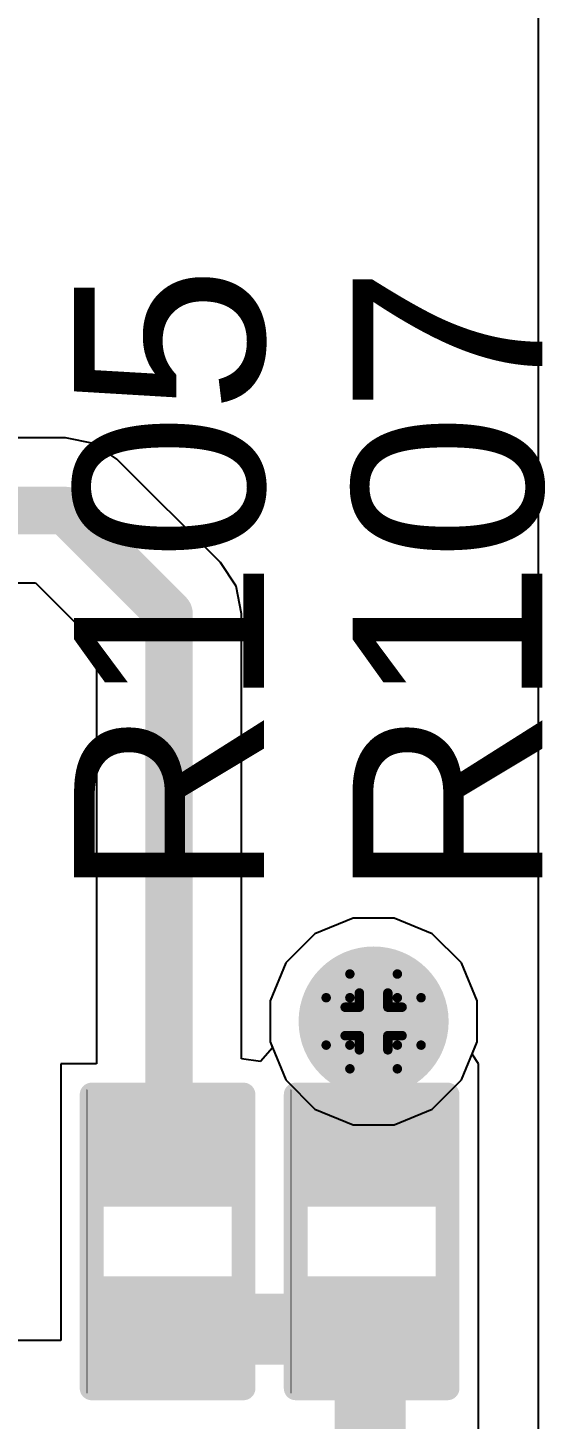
# Model space of a CAD drawing. Header units: inches. Extents: x -3 to 5259, y -3 to 5282.
# Drawn here: x 112.07 to 114.84, y 33.41 to 40.86 of the extents above; entities that cross this region are included whole.
import ezdxf

# ---------------------------------------------------------------- set-up
doc = ezdxf.new("R2010")
doc.units = ezdxf.units.IN
for name, color, linetype in [('Bottom Layer', 5, 'Continuous'), ('Bottom Solder', 6, 'Continuous'), ('Drill Drawing', 1, 'Continuous'), ('Layer 1', 16, 'Continuous'), ('Layer 2', 76, 'Continuous'), ('Top Layer', 1, 'Continuous'), ('Top Overlay', 2, 'Continuous'), ('Top Paste', 8, 'Continuous'), ('Top Solder', 216, 'Continuous'), ('Via Holes', 16, 'Continuous')]:
    doc.layers.add(name, color=color, linetype=linetype)
doc.styles.add('Arial', font='', dxfattribs={"height": 0.2})
doc.styles.get('Arial').set_extended_font_data('Arial')

# ---------------------------------------------------------------- blocks, each defined once
blk = doc.blocks.new('R___0402_53')
at = {"layer": 'Top Layer'}
for points in [[(-0.6985, -0.3175), (-0.6985, 0.3174999999999999), (-0.2413000000000001, 0.3175), (-0.2412999999999999, -0.3174999999999999)], [(0.2413000000000001, -0.3175), (0.2412999999999999, 0.3174999999999999), (0.6985, 0.3175), (0.6985, -0.3174999999999999)]]:
    blk.add_hatch(color=1, dxfattribs=at).paths.add_polyline_path(points)
at = {"layer": 'Top Paste'}
for points in [[(-0.6985, -0.3175), (-0.6985, 0.3174999999999999), (-0.2413000000000001, 0.3175), (-0.2412999999999999, -0.3174999999999999)], [(0.2413000000000001, -0.3175), (0.2412999999999999, 0.3174999999999999), (0.6985, 0.3175), (0.6985, -0.3174999999999999)]]:
    blk.add_hatch(color=8, dxfattribs=at).paths.add_polyline_path(points)
at = {"layer": 'Top Solder'}
for points in [[(-0.75350116, -0.3725011600000001), (-0.75350116, 0.3725011599999999), (-0.18629884, 0.3725011600000001), (-0.1862988399999999, -0.3725011599999999)], [(0.18629884, -0.3725011600000001), (0.1862988399999999, 0.3725011599999999), (0.75350116, 0.3725011600000001), (0.75350116, -0.3725011599999999)]]:
    blk.add_hatch(color=216, dxfattribs=at).paths.add_polyline_path(points)
at = {"layer": 'Top Overlay'}
for points in [[(-0.7874, -0.4064, 0.127, 0.127, 0), (-0.7874, 0.4064, 0.127, 0.127, 0)], [(0.7874, 0.4064, 0.127, 0.127, 0), (-0.7874, 0.4064, 0.127, 0.127, 0)], [(0.7874, -0.4064, 0.127, 0.127, 0), (0.7874, 0.4064, 0.127, 0.127, 0)], [(0.7874, -0.4064, 0.127, 0.127, 0), (-0.7874, -0.4064, 0.127, 0.127, 0)], [(0.8128, -0.4318, 0.0032258, 0.0032258, 0), (-0.8128, -0.4318, 0.0032258, 0.0032258, 0)]]:
    blk.add_lwpolyline(points, format="xyseb", dxfattribs=at)
for points in [[(-0.8191499999999999, 0.4064, 0.0635, 0.0635, 1), (-0.7556499999999999, 0.4064, 0.0635, 0.0635, 1)], [(-0.8191499999999999, 0.4064, 0.0635, 0.0635, 1), (-0.7556499999999999, 0.4064, 0.0635, 0.0635, 1)], [(0.7556499999999999, 0.4064, 0.0635, 0.0635, 1), (0.8191499999999999, 0.4064, 0.0635, 0.0635, 1)], [(0.7556499999999999, 0.4064, 0.0635, 0.0635, 1), (0.8191499999999999, 0.4064, 0.0635, 0.0635, 1)], [(-0.8191499999999999, -0.4064, 0.0635, 0.0635, 1), (-0.7556499999999999, -0.4064, 0.0635, 0.0635, 1)], [(-0.8191499999999999, -0.4064, 0.0635, 0.0635, 1), (-0.7556499999999999, -0.4064, 0.0635, 0.0635, 1)], [(0.7556499999999999, -0.4064, 0.0635, 0.0635, 1), (0.8191499999999999, -0.4064, 0.0635, 0.0635, 1)], [(0.7556499999999999, -0.4064, 0.0635, 0.0635, 1), (0.8191499999999999, -0.4064, 0.0635, 0.0635, 1)], [(-0.81360518, -0.4318, 0.0016129, 0.0016129, 1), (-0.8119948199999999, -0.4318, 0.0016129, 0.0016129, 1)], [(0.8119948199999999, -0.4318, 0.0016129, 0.0016129, 1), (0.81360518, -0.4318, 0.0016129, 0.0016129, 1)]]:
    blk.add_lwpolyline(points, format="xyseb", close=True, dxfattribs=at)
blk = doc.blocks.new('R___0402_55')
at = {"layer": 'Top Layer'}
for points in [[(-0.6985, -0.3175), (-0.6985, 0.3174999999999999), (-0.2413000000000001, 0.3175), (-0.2412999999999999, -0.3174999999999999)], [(0.2413000000000001, -0.3175), (0.2412999999999999, 0.3174999999999999), (0.6985, 0.3175), (0.6985, -0.3174999999999999)]]:
    blk.add_hatch(color=1, dxfattribs=at).paths.add_polyline_path(points)
at = {"layer": 'Top Paste'}
for points in [[(-0.6985, -0.3175), (-0.6985, 0.3174999999999999), (-0.2413000000000001, 0.3175), (-0.2412999999999999, -0.3174999999999999)], [(0.2413000000000001, -0.3175), (0.2412999999999999, 0.3174999999999999), (0.6985, 0.3175), (0.6985, -0.3174999999999999)]]:
    blk.add_hatch(color=8, dxfattribs=at).paths.add_polyline_path(points)
at = {"layer": 'Top Solder'}
for points in [[(-0.75350116, -0.3725011600000001), (-0.75350116, 0.3725011599999999), (-0.18629884, 0.3725011600000001), (-0.1862988399999999, -0.3725011599999999)], [(0.18629884, -0.3725011600000001), (0.1862988399999999, 0.3725011599999999), (0.75350116, 0.3725011600000001), (0.75350116, -0.3725011599999999)]]:
    blk.add_hatch(color=216, dxfattribs=at).paths.add_polyline_path(points)
at = {"layer": 'Top Overlay'}
for points in [[(-0.7874, -0.4064, 0.127, 0.127, 0), (-0.7874, 0.4064, 0.127, 0.127, 0)], [(0.7874, 0.4064, 0.127, 0.127, 0), (-0.7874, 0.4064, 0.127, 0.127, 0)], [(0.7874, -0.4064, 0.127, 0.127, 0), (0.7874, 0.4064, 0.127, 0.127, 0)], [(0.7874, -0.4064, 0.127, 0.127, 0), (-0.7874, -0.4064, 0.127, 0.127, 0)], [(0.8128, -0.4318, 0.0032258, 0.0032258, 0), (-0.8128, -0.4318, 0.0032258, 0.0032258, 0)]]:
    blk.add_lwpolyline(points, format="xyseb", dxfattribs=at)
for points in [[(-0.8191499999999999, 0.4064, 0.0635, 0.0635, 1), (-0.7556499999999999, 0.4064, 0.0635, 0.0635, 1)], [(-0.8191499999999999, 0.4064, 0.0635, 0.0635, 1), (-0.7556499999999999, 0.4064, 0.0635, 0.0635, 1)], [(0.7556499999999999, 0.4064, 0.0635, 0.0635, 1), (0.8191499999999999, 0.4064, 0.0635, 0.0635, 1)], [(0.7556499999999999, 0.4064, 0.0635, 0.0635, 1), (0.8191499999999999, 0.4064, 0.0635, 0.0635, 1)], [(-0.8191499999999999, -0.4064, 0.0635, 0.0635, 1), (-0.7556499999999999, -0.4064, 0.0635, 0.0635, 1)], [(-0.8191499999999999, -0.4064, 0.0635, 0.0635, 1), (-0.7556499999999999, -0.4064, 0.0635, 0.0635, 1)], [(0.7556499999999999, -0.4064, 0.0635, 0.0635, 1), (0.8191499999999999, -0.4064, 0.0635, 0.0635, 1)], [(0.7556499999999999, -0.4064, 0.0635, 0.0635, 1), (0.8191499999999999, -0.4064, 0.0635, 0.0635, 1)], [(-0.81360518, -0.4318, 0.0016129, 0.0016129, 1), (-0.8119948199999999, -0.4318, 0.0016129, 0.0016129, 1)], [(0.8119948199999999, -0.4318, 0.0016129, 0.0016129, 1), (0.81360518, -0.4318, 0.0016129, 0.0016129, 1)]]:
    blk.add_lwpolyline(points, format="xyseb", close=True, dxfattribs=at)

msp = doc.modelspace()

# ---------------------------------------------------------------- hatches: boundary and pattern name
at = {"layer": 'Bottom Layer'}
h = msp.add_hatch(color=5, dxfattribs=at)
edge = h.paths.add_edge_path()
edge.add_arc((113.92510616, 35.5402261), 0.2999994, 0, 360)
at = {"layer": 'Bottom Solder'}
h = msp.add_hatch(color=6, dxfattribs=at)
edge = h.paths.add_edge_path()
edge.add_arc((113.92510616, 35.5402261), 0.4015993999999999, 0, 360)
at = {"layer": 'Layer 1'}
h = msp.add_hatch(color=16, dxfattribs=at)
edge = h.paths.add_edge_path()
edge.add_arc((113.92510616, 35.5402261), 0.2999994, 0, 360)
at = {"layer": 'Layer 2'}
h = msp.add_hatch(color=76, dxfattribs=at)
edge = h.paths.add_edge_path()
edge.add_arc((113.92510616, 35.5402261), 0.2999994, 0, 360)
at = {"layer": 'Top Layer'}
h = msp.add_hatch(color=1, dxfattribs=at)
edge = h.paths.add_edge_path()
edge.add_arc((113.92510616, 35.5402261), 0.2999994, 0, 360)
at = {"layer": 'Top Solder'}
h = msp.add_hatch(color=216, dxfattribs=at)
edge = h.paths.add_edge_path()
edge.add_arc((113.92510616, 35.5402261), 0.4015993999999999, 0, 360)
at = {"layer": 'Via Holes'}
h = msp.add_hatch(color=7, dxfattribs=at)
edge = h.paths.add_edge_path()
edge.add_arc((113.92510616, 35.5402261), 0.1499997, 0, 360)

# ---------------------------------------------------------------- linework, layer by layer
at = {"layer": 'Bottom Layer'}
msp.add_line((114.808, 29.10455698), (114.808, 79.3242), dxfattribs=at)
at = {"layer": 'Drill Drawing'}
for points in [[(113.79810616, 35.6672261, 0.0508, 0.0508, 0), (113.79810616, 35.7942261, 0.0508, 0.0508, 0)], [(113.79810616, 35.7942261, 0.0508, 0.0508, 0), (114.05210616, 35.7942261, 0.0508, 0.0508, 0)], [(114.05210616, 35.6672261, 0.0508, 0.0508, 0), (114.05210616, 35.7942261, 0.0508, 0.0508, 0)], [(113.84890616, 35.6164261, 0.0508, 0.0508, 0), (113.84890616, 35.6926261, 0.0508, 0.0508, 0)], [(113.84890616, 35.6926261, 0.0508, 0.0508, 0), (114.00130616, 35.6926261, 0.0508, 0.0508, 0)], [(114.00130616, 35.6164261, 0.0508, 0.0508, 0), (114.00130616, 35.6926261, 0.0508, 0.0508, 0)], [(113.67110616, 35.4132261, 0.0508, 0.0508, 0), (113.67110616, 35.6672261, 0.0508, 0.0508, 0)], [(113.67110616, 35.6672261, 0.0508, 0.0508, 0), (113.79810616, 35.6672261, 0.0508, 0.0508, 0)], [(113.77270616, 35.4640261, 0.0508, 0.0508, 0), (113.77270616, 35.6164261, 0.0508, 0.0508, 0)], [(113.77270616, 35.6164261, 0.0508, 0.0508, 0), (113.84890616, 35.6164261, 0.0508, 0.0508, 0)], [(114.00130616, 35.6164261, 0.0508, 0.0508, 0), (114.07750616, 35.6164261, 0.0508, 0.0508, 0)], [(114.05210616, 35.6672261, 0.0508, 0.0508, 0), (114.17910616, 35.6672261, 0.0508, 0.0508, 0)], [(114.07750616, 35.4640261, 0.0508, 0.0508, 0), (114.07750616, 35.6164261, 0.0508, 0.0508, 0)], [(114.17910616, 35.4132261, 0.0508, 0.0508, 0), (114.17910616, 35.6672261, 0.0508, 0.0508, 0)], [(113.67110616, 35.4132261, 0.0508, 0.0508, 0), (113.79810616, 35.4132261, 0.0508, 0.0508, 0)], [(113.77270616, 35.4640261, 0.0508, 0.0508, 0), (113.84890616, 35.4640261, 0.0508, 0.0508, 0)], [(113.79810616, 35.2862261, 0.0508, 0.0508, 0), (113.79810616, 35.4132261, 0.0508, 0.0508, 0)], [(113.84890616, 35.3878261, 0.0508, 0.0508, 0), (113.84890616, 35.4640261, 0.0508, 0.0508, 0)], [(114.00130616, 35.4640261, 0.0508, 0.0508, 0), (114.07750616, 35.4640261, 0.0508, 0.0508, 0)], [(114.00130616, 35.3878261, 0.0508, 0.0508, 0), (114.00130616, 35.4640261, 0.0508, 0.0508, 0)], [(114.05210616, 35.4132261, 0.0508, 0.0508, 0), (114.17910616, 35.4132261, 0.0508, 0.0508, 0)], [(114.05210616, 35.2862261, 0.0508, 0.0508, 0), (114.05210616, 35.4132261, 0.0508, 0.0508, 0)], [(113.84890616, 35.3878261, 0.0508, 0.0508, 0), (114.00130616, 35.3878261, 0.0508, 0.0508, 0)], [(113.79810616, 35.2862261, 0.0508, 0.0508, 0), (114.05210616, 35.2862261, 0.0508, 0.0508, 0)]]:
    msp.add_lwpolyline(points, format="xyseb", dxfattribs=at)
for points in [[(113.78540616, 35.7942261, 0.0254, 0.0254, 1), (113.81080616, 35.7942261, 0.0254, 0.0254, 1)], [(113.78540616, 35.7942261, 0.0254, 0.0254, 1), (113.81080616, 35.7942261, 0.0254, 0.0254, 1)], [(114.03940616, 35.7942261, 0.0254, 0.0254, 1), (114.06480616, 35.7942261, 0.0254, 0.0254, 1)], [(114.03940616, 35.7942261, 0.0254, 0.0254, 1), (114.06480616, 35.7942261, 0.0254, 0.0254, 1)], [(113.83620616, 35.6926261, 0.0254, 0.0254, 1), (113.86160616, 35.6926261, 0.0254, 0.0254, 1)], [(113.83620616, 35.6926261, 0.0254, 0.0254, 1), (113.86160616, 35.6926261, 0.0254, 0.0254, 1)], [(113.98860616, 35.6926261, 0.0254, 0.0254, 1), (114.01400616, 35.6926261, 0.0254, 0.0254, 1)], [(113.98860616, 35.6926261, 0.0254, 0.0254, 1), (114.01400616, 35.6926261, 0.0254, 0.0254, 1)], [(113.65840616, 35.6672261, 0.0254, 0.0254, 1), (113.68380616, 35.6672261, 0.0254, 0.0254, 1)], [(113.65840616, 35.6672261, 0.0254, 0.0254, 1), (113.68380616, 35.6672261, 0.0254, 0.0254, 1)], [(113.76000616, 35.6164261, 0.0254, 0.0254, 1), (113.78540616, 35.6164261, 0.0254, 0.0254, 1)], [(113.76000616, 35.6164261, 0.0254, 0.0254, 1), (113.78540616, 35.6164261, 0.0254, 0.0254, 1)], [(113.78540616, 35.6672261, 0.0254, 0.0254, 1), (113.81080616, 35.6672261, 0.0254, 0.0254, 1)], [(113.78540616, 35.6672261, 0.0254, 0.0254, 1), (113.81080616, 35.6672261, 0.0254, 0.0254, 1)], [(113.83620616, 35.6164261, 0.0254, 0.0254, 1), (113.86160616, 35.6164261, 0.0254, 0.0254, 1)], [(113.83620616, 35.6164261, 0.0254, 0.0254, 1), (113.86160616, 35.6164261, 0.0254, 0.0254, 1)], [(113.98860616, 35.6164261, 0.0254, 0.0254, 1), (114.01400616, 35.6164261, 0.0254, 0.0254, 1)], [(113.98860616, 35.6164261, 0.0254, 0.0254, 1), (114.01400616, 35.6164261, 0.0254, 0.0254, 1)], [(114.03940616, 35.6672261, 0.0254, 0.0254, 1), (114.06480616, 35.6672261, 0.0254, 0.0254, 1)], [(114.03940616, 35.6672261, 0.0254, 0.0254, 1), (114.06480616, 35.6672261, 0.0254, 0.0254, 1)], [(114.06480616, 35.6164261, 0.0254, 0.0254, 1), (114.09020616, 35.6164261, 0.0254, 0.0254, 1)], [(114.06480616, 35.6164261, 0.0254, 0.0254, 1), (114.09020616, 35.6164261, 0.0254, 0.0254, 1)], [(114.16640616, 35.6672261, 0.0254, 0.0254, 1), (114.19180616, 35.6672261, 0.0254, 0.0254, 1)], [(114.16640616, 35.6672261, 0.0254, 0.0254, 1), (114.19180616, 35.6672261, 0.0254, 0.0254, 1)], [(113.65840616, 35.4132261, 0.0254, 0.0254, 1), (113.68380616, 35.4132261, 0.0254, 0.0254, 1)], [(113.65840616, 35.4132261, 0.0254, 0.0254, 1), (113.68380616, 35.4132261, 0.0254, 0.0254, 1)], [(113.76000616, 35.4640261, 0.0254, 0.0254, 1), (113.78540616, 35.4640261, 0.0254, 0.0254, 1)], [(113.76000616, 35.4640261, 0.0254, 0.0254, 1), (113.78540616, 35.4640261, 0.0254, 0.0254, 1)], [(113.78540616, 35.4132261, 0.0254, 0.0254, 1), (113.81080616, 35.4132261, 0.0254, 0.0254, 1)], [(113.78540616, 35.4132261, 0.0254, 0.0254, 1), (113.81080616, 35.4132261, 0.0254, 0.0254, 1)], [(113.83620616, 35.4640261, 0.0254, 0.0254, 1), (113.86160616, 35.4640261, 0.0254, 0.0254, 1)], [(113.83620616, 35.4640261, 0.0254, 0.0254, 1), (113.86160616, 35.4640261, 0.0254, 0.0254, 1)], [(113.98860616, 35.4640261, 0.0254, 0.0254, 1), (114.01400616, 35.4640261, 0.0254, 0.0254, 1)], [(113.98860616, 35.4640261, 0.0254, 0.0254, 1), (114.01400616, 35.4640261, 0.0254, 0.0254, 1)], [(114.03940616, 35.4132261, 0.0254, 0.0254, 1), (114.06480616, 35.4132261, 0.0254, 0.0254, 1)], [(114.03940616, 35.4132261, 0.0254, 0.0254, 1), (114.06480616, 35.4132261, 0.0254, 0.0254, 1)], [(114.06480616, 35.4640261, 0.0254, 0.0254, 1), (114.09020616, 35.4640261, 0.0254, 0.0254, 1)], [(114.06480616, 35.4640261, 0.0254, 0.0254, 1), (114.09020616, 35.4640261, 0.0254, 0.0254, 1)], [(114.16640616, 35.4132261, 0.0254, 0.0254, 1), (114.19180616, 35.4132261, 0.0254, 0.0254, 1)], [(114.16640616, 35.4132261, 0.0254, 0.0254, 1), (114.19180616, 35.4132261, 0.0254, 0.0254, 1)], [(113.83620616, 35.3878261, 0.0254, 0.0254, 1), (113.86160616, 35.3878261, 0.0254, 0.0254, 1)], [(113.83620616, 35.3878261, 0.0254, 0.0254, 1), (113.86160616, 35.3878261, 0.0254, 0.0254, 1)], [(113.98860616, 35.3878261, 0.0254, 0.0254, 1), (114.01400616, 35.3878261, 0.0254, 0.0254, 1)], [(113.98860616, 35.3878261, 0.0254, 0.0254, 1), (114.01400616, 35.3878261, 0.0254, 0.0254, 1)], [(113.78540616, 35.2862261, 0.0254, 0.0254, 1), (113.81080616, 35.2862261, 0.0254, 0.0254, 1)], [(113.78540616, 35.2862261, 0.0254, 0.0254, 1), (113.81080616, 35.2862261, 0.0254, 0.0254, 1)], [(114.03940616, 35.2862261, 0.0254, 0.0254, 1), (114.06480616, 35.2862261, 0.0254, 0.0254, 1)], [(114.03940616, 35.2862261, 0.0254, 0.0254, 1), (114.06480616, 35.2862261, 0.0254, 0.0254, 1)]]:
    msp.add_lwpolyline(points, format="xyseb", close=True, dxfattribs=at)
at = {"layer": 'Layer 2'}
for p, q in [((113.81490826, 36.09422549999999), (113.6112917, 36.0098848)), ((114.03530406, 36.09422549999999), (113.81490826, 36.09422549999999)), ((114.23892062, 36.0098848), (114.03530406, 36.09422549999999)), ((113.6112917, 36.0098848), (113.45544746, 35.85404055999999)), ((114.39476486, 35.85404055999999), (114.23892062, 36.0098848)), ((113.45544746, 35.85404055999999), (113.37110676, 35.65042399999999)), ((114.47910556, 35.65042399999999), (114.39476486, 35.85404055999999)), ((113.37110676, 35.65042399999999), (113.37110676, 35.4300282)), ((114.47910556, 35.4300282), (114.47910556, 35.65042399999999)), ((113.37110676, 35.4300282), (113.45544746, 35.22641164)), ((114.39476486, 35.22641164), (114.47910556, 35.4300282)), ((113.45544746, 35.22641164), (113.6112917, 35.07056739999999)), ((114.23892062, 35.07056739999999), (114.39476486, 35.22641164)), ((113.6112917, 35.07056739999999), (113.81490826, 34.9862267)), ((114.03530406, 34.9862267), (114.23892062, 35.07056739999999)), ((113.81490826, 34.9862267), (114.03530406, 34.9862267))]:
    msp.add_line(p, q, dxfattribs=at)
at = {"layer": 'Top Layer'}
for p, q in [((112.27633374, 38.66681116), (109.77516018, 38.66681116)), ((112.42499232, 38.63724048), (112.27633374, 38.66681116)), ((112.5510195, 38.55303186), (112.42499232, 38.63724048)), ((113.1050189, 37.99903246), (112.5510195, 38.55303186)), ((113.18922752, 37.87300527999999), (113.1050189, 37.99903246)), ((109.77516018, 37.88988104), (112.11542728, 37.88988104)), ((112.11542728, 37.88988104), (112.44186808, 37.56344024)), ((113.2187982, 37.7243467), (113.18922752, 37.87300527999999)), ((113.2187982, 35.3389311), (113.2187982, 37.7243467)), ((112.44186808, 37.56344024), (112.44186808, 35.31359714)), ((113.81490826, 36.09422549999999), (113.6112917, 36.0098848)), ((114.03530406, 36.09422549999999), (113.81490826, 36.09422549999999)), ((114.23892062, 36.0098848), (114.03530406, 36.09422549999999)), ((113.6112917, 36.0098848), (113.45544746, 35.85404055999999)), ((114.39476486, 35.85404055999999), (114.23892062, 36.0098848)), ((113.45544746, 35.85404055999999), (113.37110676, 35.65042399999999)), ((114.47910556, 35.65042399999999), (114.39476486, 35.85404055999999)), ((113.37110676, 35.65042399999999), (113.37110676, 35.4300282)), ((114.47910556, 35.4300282), (114.47910556, 35.65042399999999)), ((113.37110676, 35.4300282), (113.38436048, 35.39803436)), ((114.4519682, 35.36451398), (114.47910556, 35.4300282)), ((113.38436048, 35.39803436), (113.3203982, 35.32602282)), ((114.48592292, 35.31369873999999), (114.4519682, 35.36451398)), ((112.44186808, 35.31359714), (112.25081944, 35.31359714)), ((112.25081944, 35.31359714), (112.25081944, 34.34839714)), ((113.3203982, 35.32602282), (113.2187982, 35.3389311)), ((114.48592038, 34.34849874), (114.48592038, 35.31369873999999)), ((114.48592038, 35.31369873999999), (114.48592292, 35.31369873999999)), ((112.25081944, 34.34839714), (112.25081944, 33.82980534)), ((114.48592038, 33.40869874), (114.48592038, 34.34849874)), ((112.25081944, 33.82980534), (106.48554776, 33.82980534)), ((114.48592038, 32.62392001999999), (114.48592038, 33.40869874))]:
    msp.add_line(p, q, dxfattribs=at)
for points in [[(109.38015208, 38.2783461, 0.254, 0.254, 0), (112.27633374, 38.2783461, 0.254, 0.254, 0)], [(112.27633374, 38.2783461, 0.254, 0.254, 0), (112.83033314, 37.7243467, 0.254, 0.254, 0)], [(112.83033314, 34.83901084, 0.254, 0.254, 0), (112.83033314, 37.7243467, 0.254, 0.254, 0)], [(113.919762, 35.53488194, 0.3809999999999999, 0.3809999999999999, 0), (113.92510616, 35.5402261, 0.3809999999999999, 0.3809999999999999, 0)], [(113.919762, 34.83644036, 0.3809999999999999, 0.3809999999999999, 0), (113.919762, 35.53488194, 0.3809999999999999, 0.3809999999999999, 0)], [(113.91442038, 34.83109873999999, 0.3809999999999999, 0.3809999999999999, 0), (113.919762, 34.83644036, 0.3809999999999999, 0.3809999999999999, 0)], [(112.81964736, 34.82832506, 0.254, 0.254, 0), (112.82231944, 34.83099714, 0.254, 0.254, 0)], [(112.82231944, 34.83099714, 0.254, 0.254, 0), (112.83033314, 34.83901084, 0.254, 0.254, 0)], [(112.82231944, 33.89119714, 0.3809999999999999, 0.3809999999999999, 0), (112.82237024, 33.89124794, 0.3809999999999999, 0.3809999999999999, 0)], [(112.82237024, 33.89124794, 0.3809999999999999, 0.3809999999999999, 0), (113.82546958, 33.89124794, 0.3809999999999999, 0.3809999999999999, 0)], [(113.77945494, 33.8452333, 0.3809999999999999, 0.3809999999999999, 0), (113.82546958, 33.89124794, 0.3809999999999999, 0.3809999999999999, 0)], [(113.82546958, 33.89124794, 0.3809999999999999, 0.3809999999999999, 0), (113.82552038, 33.89129874, 0.3809999999999999, 0.3809999999999999, 0)], [(113.82552038, 33.89129874, 0.3809999999999999, 0.3809999999999999, 0), (113.91442038, 33.89129874, 0.3809999999999999, 0.3809999999999999, 0)], [(113.90645494, 32.73733864, 0.3809999999999999, 0.3809999999999999, 0), (113.90645494, 33.8452333, 0.3809999999999999, 0.3809999999999999, 0)]]:
    msp.add_lwpolyline(points, format="xyseb", dxfattribs=at)
for points in [[(112.21283374, 38.2783461, 0.127, 0.127, 1), (112.33983374, 38.2783461, 0.127, 0.127, 1)], [(112.21283374, 38.2783461, 0.127, 0.127, 1), (112.33983374, 38.2783461, 0.127, 0.127, 1)], [(112.76683314, 37.7243467, 0.127, 0.127, 1), (112.89383314, 37.7243467, 0.127, 0.127, 1)], [(112.76683314, 37.7243467, 0.127, 0.127, 1), (112.89383314, 37.7243467, 0.127, 0.127, 1)], [(113.824512, 35.53488194, 0.1905, 0.1905, 1), (114.015012, 35.53488194, 0.1905, 0.1905, 1)], [(113.824512, 35.53488194, 0.1905, 0.1905, 1), (114.015012, 35.53488194, 0.1905, 0.1905, 1)], [(113.82985616, 35.5402261, 0.1905, 0.1905, 1), (114.02035616, 35.5402261, 0.1905, 0.1905, 1)], [(113.81917038, 34.83109873999999, 0.1905, 0.1905, 1), (114.00967038, 34.83109873999999, 0.1905, 0.1905, 1)], [(113.824512, 34.83644036, 0.1905, 0.1905, 1), (114.015012, 34.83644036, 0.1905, 0.1905, 1)], [(113.824512, 34.83644036, 0.1905, 0.1905, 1), (114.015012, 34.83644036, 0.1905, 0.1905, 1)], [(112.75614736, 34.82832506, 0.127, 0.127, 1), (112.88314736, 34.82832506, 0.127, 0.127, 1)], [(112.75881944, 34.83099714, 0.127, 0.127, 1), (112.88581944, 34.83099714, 0.127, 0.127, 1)], [(112.75881944, 34.83099714, 0.127, 0.127, 1), (112.88581944, 34.83099714, 0.127, 0.127, 1)], [(112.76683314, 34.83901084, 0.127, 0.127, 1), (112.89383314, 34.83901084, 0.127, 0.127, 1)], [(112.76683314, 34.83901084, 0.127, 0.127, 1), (112.89383314, 34.83901084, 0.127, 0.127, 1)], [(112.72706944, 33.89119714, 0.1905, 0.1905, 1), (112.91756944, 33.89119714, 0.1905, 0.1905, 1)], [(112.72712024, 33.89124794, 0.1905, 0.1905, 1), (112.91762024, 33.89124794, 0.1905, 0.1905, 1)], [(112.72712024, 33.89124794, 0.1905, 0.1905, 1), (112.91762024, 33.89124794, 0.1905, 0.1905, 1)], [(113.73021958, 33.89124794, 0.1905, 0.1905, 1), (113.92071958, 33.89124794, 0.1905, 0.1905, 1)], [(113.73021958, 33.89124794, 0.1905, 0.1905, 1), (113.92071958, 33.89124794, 0.1905, 0.1905, 1)], [(113.73021958, 33.89124794, 0.1905, 0.1905, 1), (113.92071958, 33.89124794, 0.1905, 0.1905, 1)], [(113.73027038, 33.89129874, 0.1905, 0.1905, 1), (113.92077038, 33.89129874, 0.1905, 0.1905, 1)], [(113.73027038, 33.89129874, 0.1905, 0.1905, 1), (113.92077038, 33.89129874, 0.1905, 0.1905, 1)], [(113.81917038, 33.89129874, 0.1905, 0.1905, 1), (114.00967038, 33.89129874, 0.1905, 0.1905, 1)], [(113.68420494, 33.8452333, 0.1905, 0.1905, 1), (113.87470494, 33.8452333, 0.1905, 0.1905, 1)], [(113.81120494, 33.8452333, 0.1905, 0.1905, 1), (114.00170494, 33.8452333, 0.1905, 0.1905, 1)]]:
    msp.add_lwpolyline(points, format="xyseb", close=True, dxfattribs=at)

# ---------------------------------------------------------------- block references
at = {"rotation": 270}
for name, p in [('R___0402_55', (112.82231944, 34.36109714)), ('R___0402_53', (113.91442038, 34.36119874))]:
    msp.add_blockref(name, p, dxfattribs=at)

# ---------------------------------------------------------------- texts
at = {"layer": 'Top Overlay', "style": 'Arial'}
for s, p in [('R105', (113.33816804, 36.19557404)), ('R107', (114.82865274, 36.19557658))]:
    msp.add_text(s, height=1.016, rotation=90, dxfattribs=at).set_placement(p)

doc.saveas('drawing.dxf')
